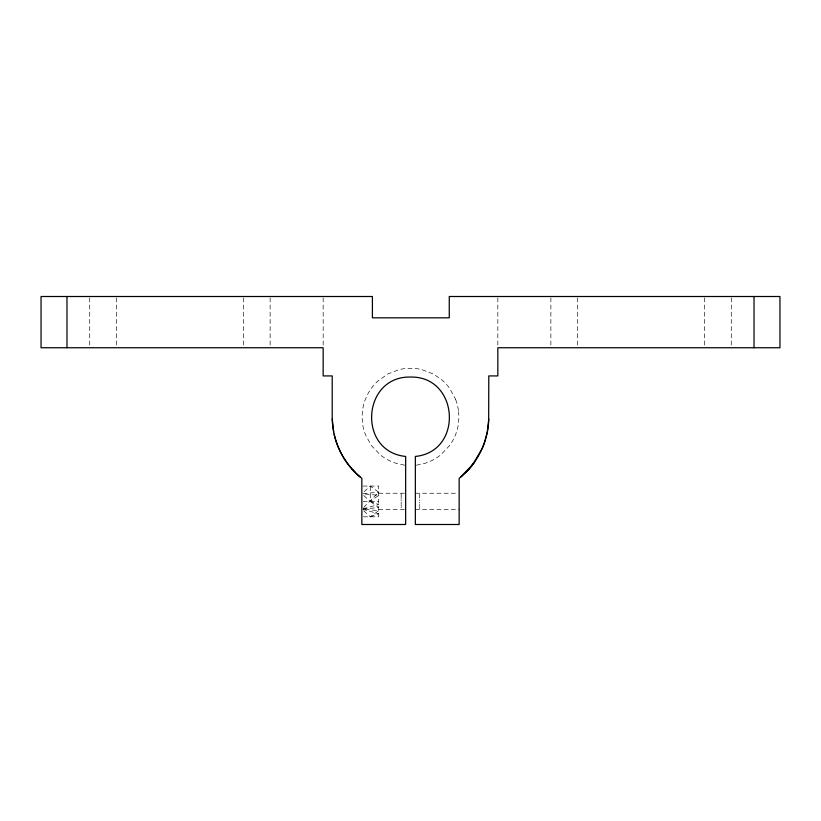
<?xml version="1.0" encoding="UTF-8"?>
<svg xmlns="http://www.w3.org/2000/svg" width="821" height="821" viewBox="0 0 821 821"><rect width="100%" height="100%" fill="white"/><g stroke="black" fill="none" stroke-linecap="round" stroke-linejoin="round"><path stroke-width="0.62" stroke-dasharray="4.11 3.08" d="M363.724 507.419L378.717 492.21L370.281 486.063L363.724 492.046M363.724 495.463L370.281 501.436L378.717 495.289L363.056 493.862M363.724 510.826L370.281 516.809L378.717 510.662L363.056 509.236M370.281 516.809L378.717 513.73L363.056 509.451M363.056 508.794L378.717 504.515L370.281 501.436L370.281 486.063M416.36 465.189L424.283 463.526A49.106 49.106 0 0 0 432.862 460.017A48.624 48.624 0 0 0 440.877 454.752L449.641 445.505A48.829 48.829 0 0 0 458.036 426.14L458.918 417.673L458.631 411.66M363.056 493.637L378.717 492.21M363.056 509.01L378.717 507.583L370.281 501.436M363.056 486.063L378.717 486.063L378.717 516.809L363.056 516.809M378.717 493.236L405.656 493.236M415.344 493.236L457.902 493.236M363.056 501.436L378.717 501.436M378.717 509.636L405.656 509.636M415.344 509.636L459.155 509.636M404.64 465.189L396.717 463.526L390.94 461.381A48.634 48.634 0 0 1 380.123 454.752L371.359 445.505L365.478 434.781A48.829 48.829 0 0 1 362.964 426.14L362.082 417.673L362.359 411.66A48.634 48.634 0 0 1 365.324 399.529L367.952 393.731A48.911 48.911 0 0 1 371.359 388.323A48.46 48.46 0 0 1 377.711 381.17L387.851 373.966L399.006 369.676A48.942 48.942 0 0 1 407.401 368.352L413.589 368.352A49.116 49.116 0 0 1 421.994 369.686L433.149 373.966L440.898 379.107A48.49 48.49 0 0 1 449.641 388.323L455.686 399.478M731.275 297.787L731.275 347.745M704.592 297.787L704.592 346.462M577.563 297.787L577.563 347.745M550.87 297.787L550.87 347.745M497.834 297.787L497.834 346.462M419.726 493.852L419.726 499.086M419.726 499.856L419.726 500.646M419.726 502.226L419.726 503.016M419.726 504.535L419.726 505.941M419.726 506.701L419.726 508.692M401.171 493.852L401.171 497.618M401.171 498.337L401.171 499.086M401.171 499.856L401.171 500.646M401.171 502.226L401.171 503.786M401.171 504.535L401.171 505.941M401.171 506.701L401.171 507.717M323.166 297.787L323.166 346.462M270.13 297.787L270.13 347.745M243.437 297.787L243.437 347.745M116.408 297.787L116.408 347.745M89.725 297.787L89.725 347.745M455.665 399.54A48.624 48.624 0 0 1 458.611 411.721"/><path stroke-width="1.23" d="M488.762 419.049L487.335 431.969L484.452 442.652A76.969 76.969 0 0 1 481.989 448.871L472.947 464.214L460.848 476.98M360.152 476.98C347.098 466.041 337.811 450.739 334.116 434.124M333.665 431.969L332.238 419.049M754.027 296.504L754.027 347.745M66.973 296.504L66.973 347.745M355.401 472.65A78.96 78.96 0 0 1 346.842 462.572C337.39 449.354 332.207 433.17 332.207 416.914L332.207 375.926L323.166 375.926L323.166 347.745L41.05 347.745L41.05 296.504L372.406 296.504L372.406 317.83L449.261 317.83L449.261 296.504L779.95 296.504L779.95 347.745L497.834 347.745L497.834 375.926L488.793 375.926L488.669 421.204A78.026 78.026 0 0 1 486.863 434.196A78.867 78.867 0 0 1 482.82 446.942L480.993 451.037A79.144 79.144 0 0 1 471.47 466.112M352.383 469.468A78.108 78.108 0 0 0 361.845 478.376L361.845 524.496L405.656 524.496L405.656 456.445C357.227 451.601 361.948 376.008 410.5 377.055C459.042 376.008 463.773 451.601 415.344 456.445L415.344 524.496L459.155 524.496L459.155 478.376A79.268 79.268 0 0 0 468.617 469.468M474.158 462.572A77.728 77.728 0 0 1 465.589 472.65M472.947 464.214A75.871 75.871 0 0 1 468.719 469.355"/></g></svg>
